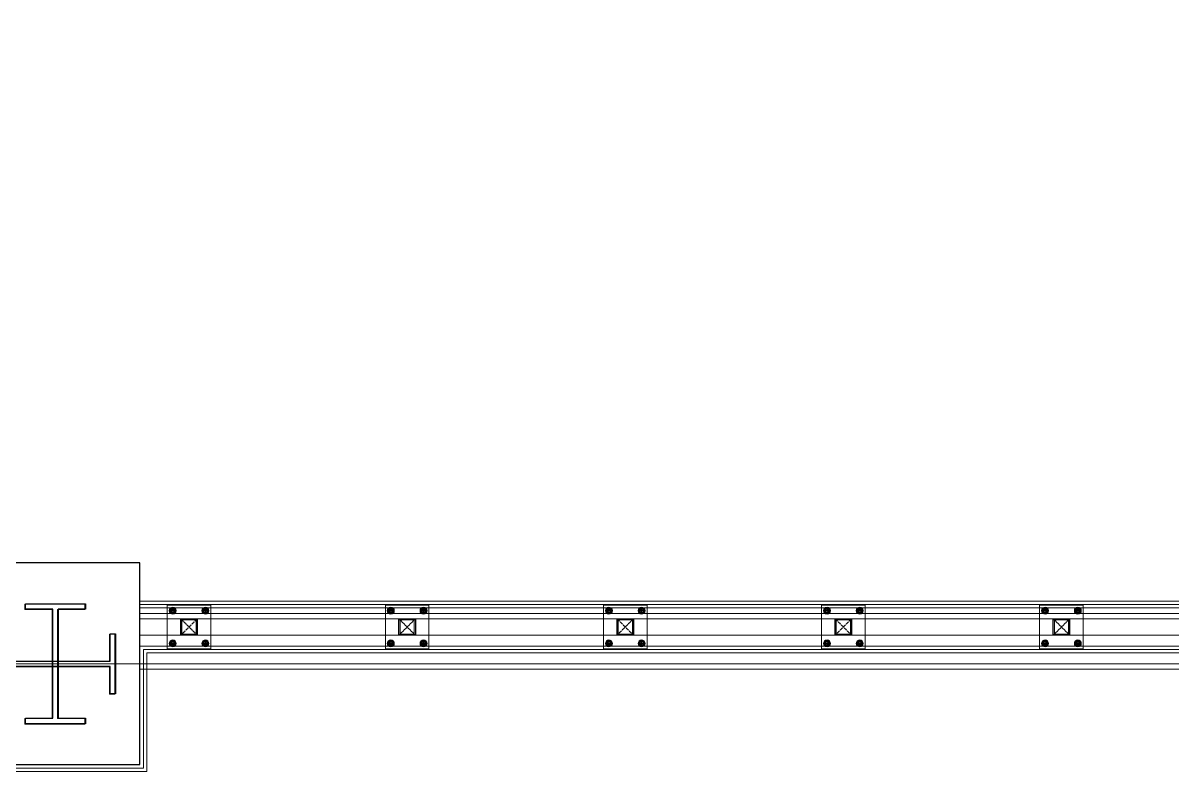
# Model space of a CAD drawing. Header units: centimetres. Extents: x 405464 to 563355, y 50011 to 66875.
# Drawn here: x 509626.3 to 510047.8, y 53877.5 to 54154.5 of the extents above; entities that cross this region are included whole.
import ezdxf

# ---------------------------------------------------------------- set-up
doc = ezdxf.new("R2010")
doc.units = ezdxf.units.CM
for name, pattern in [('CHAIN', [0.3543, 0.2362, -0.0295, 0.0591, -0.0295]), ('DASHDOT', [25.4, 12.7, -6.35, 0, -6.35]), ('M00$0$CENTER', [50.8, 31.75, -6.35, 6.35, -6.35])]:
    doc.linetypes.add(name, pattern=pattern)
doc.layers.get('0').update_dxf_attribs({"lineweight": 9})
doc.layers.add('-MH_Ad', color=1, linetype='Continuous', lineweight=9, true_color=0xff0000)
doc.layers.add('DV_alçıpanel_duvar_yeni', color=1, linetype='Continuous', lineweight=20, true_color=0xff0000)
for name, color, linetype, lineweight in [('0-KRCN-MİMARİ-220526', 8, 'Continuous', 9), ('A_Aks', 30, 'DASHDOT', 9), ('A_celik', 1, 'Continuous', 25), ('A_Duvar-alçiplak', 3, 'Continuous', 30), ('D_Alcipan_YL', 13, 'BATTING', 13), ('DV_akustik', 31, 'Continuous', 13), ('G_0.09', 254, 'Continuous', 9), ('G_0.13', 145, 'Continuous', 13), ('M00$0$A_Iskelet', 20, 'Continuous', 25), ('M00$0$D_Merkez', 51, 'M00$0$CENTER', 13), ('M00$0$D_Profil', 155, 'Continuous', 15), ('MH_Alan', 51, 'Continuous', 9)]:
    doc.layers.add(name, color=color, linetype=linetype, lineweight=lineweight)
doc.linetypes.add('BATTING', pattern='A,0.0001,-0.1,[134,ltypeshp.shx,S=0.1,R=0,X=-0.1,Y=0],-0.2,[134,ltypeshp.shx,S=0.1,R=180,X=0.1,Y=0],-0.1', length=0.4001)

# ---------------------------------------------------------------- blocks, each defined once
blk = doc.blocks.new('a_aks')
at = {"layer": 'A_Aks', "color": 8, "ltscale": 200}
for p, q in [((5280, 5308.05), (5280, -831.11)), ((5680, 5308.05), (5680, -831.11)), ((-743.44, 1657), (12633.63, 1657))]:
    blk.add_line(p, q, dxfattribs=at)
blk = doc.blocks.new('mimari_yeni_durum')
at = {"color": 8}
for p, q in [((5268.79, 1678.91), (5290.79, 1678.91)), ((5268.79, 1676.91), (5268.79, 1678.91)), ((5290.79, 1678.91), (5290.79, 1676.91)), ((5278.79, 1676.91), (5268.79, 1676.91)), ((5278.79, 1636.91), (5278.79, 1676.91)), ((5290.79, 1676.91), (5280.79, 1676.91)), ((5280.79, 1676.91), (5280.79, 1636.91)), ((5299.79, 1657.91), (5299.79, 1667.91)), ((5299.79, 1667.91), (5301.79, 1667.91)), ((5301.79, 1667.91), (5301.79, 1645.91)), ((5259.79, 1657.91), (5299.79, 1657.91)), ((5299.79, 1655.91), (5259.79, 1655.91)), ((5299.79, 1645.91), (5299.79, 1655.91)), ((5301.79, 1645.91), (5299.79, 1645.91)), ((5268.79, 1634.91), (5268.79, 1636.91)), ((5268.79, 1636.91), (5278.79, 1636.91)), ((5280.79, 1636.91), (5290.79, 1636.91)), ((5290.79, 1636.91), (5290.79, 1634.91)), ((5290.79, 1634.91), (5268.79, 1634.91))]:
    blk.add_line(p, q, dxfattribs=at)
at = {"layer": 'A_celik', "color": 8}
for points in [[(5269, 1679), (5291, 1679), (5291, 1677), (5281, 1677), (5281, 1637), (5291, 1637), (5291, 1635), (5269, 1635), (5269, 1637), (5279, 1637), (5279, 1677), (5269, 1677), (5269, 1679)], [(5258, 1646), (5258, 1668), (5260, 1668), (5260, 1658), (5300, 1658), (5300, 1668), (5302, 1668), (5302, 1646), (5300, 1646), (5300, 1656), (5260, 1656), (5260, 1646), (5258, 1646)]]:
    blk.add_lwpolyline(points, dxfattribs=at)
at = {"layer": 'A_Duvar-alçiplak', "color": 8}
blk.add_lwpolyline([(5199, 1620), (5311, 1620), (5311, 1694), (5199, 1694)], close=True, dxfattribs=at)
at = {"layer": 'A_Aks', "color": 8}
blk.add_blockref('a_aks', (0, 0), dxfattribs=at)
blk = doc.blocks.new('A$C17b1b0ad')
at = {"layer": 'MH_Alan', "color": 8}
blk.add_lwpolyline([(4819, 88), (4819, 1661.5), (5199, 1661.5), (5199, 1620), (5311, 1620), (5311, 1655), (6452.5, 1655), (6452.5, 1620), (6507.5, 1620), (6507.5, 1661), (7013, 1661), (7013, 88)], dxfattribs=at)
blk = doc.blocks.new('*U114')
at = {"ltscale": 40}
blk.add_lwpolyline([(0, 0), (0, 6), (6, 6), (6, 0)], close=True, dxfattribs=at)
at = {"layer": 'M00$0$D_Merkez', "ltscale": 0.015}
for points in [[(0, 0), (6, 6)], [(0, 6), (6, 0)]]:
    blk.add_lwpolyline(points, dxfattribs=at)
at = {"layer": 'M00$0$D_Profil', "ltscale": 40}
blk.add_lwpolyline([(0.4, 0.4), (0.4, 5.6), (5.6, 5.6), (5.6, 0.4)], close=True, dxfattribs=at)
blk = doc.blocks.new('duvarlar')
at = {"color": 8}
for points in [[(5321, 1662.5), (5337, 1662.5), (5337, 1678.5), (5321, 1678.5)], [(5401, 1662.5), (5417, 1662.5), (5417, 1678.5), (5401, 1678.5)], [(5481, 1662.5), (5497, 1662.5), (5497, 1678.5), (5481, 1678.5)], [(5561, 1662.5), (5577, 1662.5), (5577, 1678.5), (5561, 1678.5)], [(5641, 1662.5), (5657, 1662.5), (5657, 1678.5), (5641, 1678.5)]]:
    blk.add_lwpolyline(points, close=True, dxfattribs=at)
at = {"layer": 'D_Alcipan_YL', "color": 8, "linetype": 'BATTING', "ltscale": 4}
blk.add_line((5955, 1675.5), (5311, 1675.5), dxfattribs=at)
at = {"layer": 'DV_akustik', "color": 8}
for p, q in [((5311, 1620), (5311, 1663.5)), ((5311, 1663.5), (5955, 1663.5)), ((5313.5, 1617.5), (5313.5, 1661)), ((5313.5, 1661), (5955, 1661)), ((5199, 1620), (5311, 1620)), ((5196.5, 1617.5), (5313.5, 1617.5))]:
    blk.add_line(p, q, dxfattribs=at)
at = {"layer": 'DV_akustik', "color": 8, "linetype": 'BATTING', "ltscale": 2.5}
for p, q in [((5312.25, 1618.75), (5312.25, 1662.25)), ((5312.25, 1662.25), (5955, 1662.25)), ((5197.75, 1618.75), (5312.25, 1618.75))]:
    blk.add_line(p, q, dxfattribs=at)
at = {"layer": 'DV_alçıpanel_duvar_yeni', "color": 8}
for p, q in [((5955, 1680), (5311, 1680)), ((5311, 1678.75), (5955, 1678.75)), ((5955, 1677.5), (5311, 1677.5))]:
    blk.add_line(p, q, dxfattribs=at)
at = {"layer": 'G_0.09', "color": 8}
for p, q in [((5321.83, 1676.5), (5322.41, 1677.51)), ((5322.41, 1677.51), (5323.59, 1677.51)), ((5323.59, 1677.51), (5324.17, 1676.5)), ((5334.41, 1677.51), (5333.83, 1676.5)), ((5335.59, 1677.51), (5334.41, 1677.51)), ((5336.17, 1676.5), (5335.59, 1677.51)), ((5401.83, 1676.5), (5402.41, 1677.51)), ((5402.41, 1677.51), (5403.59, 1677.51)), ((5403.59, 1677.51), (5404.17, 1676.5)), ((5414.41, 1677.51), (5413.83, 1676.5)), ((5415.59, 1677.51), (5414.41, 1677.51)), ((5416.17, 1676.5), (5415.59, 1677.51)), ((5481.83, 1676.5), (5482.41, 1677.51)), ((5482.41, 1677.51), (5483.59, 1677.51)), ((5483.59, 1677.51), (5484.17, 1676.5)), ((5494.41, 1677.51), (5493.83, 1676.5)), ((5495.59, 1677.51), (5494.41, 1677.51)), ((5496.17, 1676.5), (5495.59, 1677.51)), ((5561.83, 1676.5), (5562.41, 1677.51)), ((5562.41, 1677.51), (5563.59, 1677.51)), ((5563.59, 1677.51), (5564.17, 1676.5)), ((5574.41, 1677.51), (5573.83, 1676.5)), ((5575.59, 1677.51), (5574.41, 1677.51)), ((5576.17, 1676.5), (5575.59, 1677.51)), ((5641.83, 1676.5), (5642.41, 1677.51)), ((5642.41, 1677.51), (5643.59, 1677.51)), ((5643.59, 1677.51), (5644.17, 1676.5)), ((5654.41, 1677.51), (5653.83, 1676.5)), ((5655.59, 1677.51), (5654.41, 1677.51)), ((5656.17, 1676.5), (5655.59, 1677.51)), ((5322.41, 1675.49), (5321.83, 1676.5)), ((5323.59, 1675.49), (5322.41, 1675.49)), ((5324.17, 1676.5), (5323.59, 1675.49)), ((5333.83, 1676.5), (5334.41, 1675.49)), ((5334.41, 1675.49), (5335.59, 1675.49)), ((5335.59, 1675.49), (5336.17, 1676.5)), ((5402.41, 1675.49), (5401.83, 1676.5)), ((5403.59, 1675.49), (5402.41, 1675.49)), ((5404.17, 1676.5), (5403.59, 1675.49)), ((5413.83, 1676.5), (5414.41, 1675.49)), ((5414.41, 1675.49), (5415.59, 1675.49)), ((5415.59, 1675.49), (5416.17, 1676.5)), ((5482.41, 1675.49), (5481.83, 1676.5)), ((5483.59, 1675.49), (5482.41, 1675.49)), ((5484.17, 1676.5), (5483.59, 1675.49)), ((5493.83, 1676.5), (5494.41, 1675.49)), ((5494.41, 1675.49), (5495.59, 1675.49)), ((5495.59, 1675.49), (5496.17, 1676.5)), ((5562.41, 1675.49), (5561.83, 1676.5)), ((5563.59, 1675.49), (5562.41, 1675.49)), ((5564.17, 1676.5), (5563.59, 1675.49)), ((5573.83, 1676.5), (5574.41, 1675.49)), ((5574.41, 1675.49), (5575.59, 1675.49)), ((5575.59, 1675.49), (5576.17, 1676.5)), ((5642.41, 1675.49), (5641.83, 1676.5)), ((5643.59, 1675.49), (5642.41, 1675.49)), ((5644.17, 1676.5), (5643.59, 1675.49)), ((5653.83, 1676.5), (5654.41, 1675.49)), ((5654.41, 1675.49), (5655.59, 1675.49)), ((5655.59, 1675.49), (5656.17, 1676.5)), ((5322.41, 1665.51), (5321.83, 1664.5)), ((5323.59, 1665.51), (5322.41, 1665.51)), ((5324.17, 1664.5), (5323.59, 1665.51)), ((5333.83, 1664.5), (5334.41, 1665.51)), ((5334.41, 1665.51), (5335.59, 1665.51)), ((5335.59, 1665.51), (5336.17, 1664.5)), ((5402.41, 1665.51), (5401.83, 1664.5)), ((5403.59, 1665.51), (5402.41, 1665.51)), ((5404.17, 1664.5), (5403.59, 1665.51)), ((5413.83, 1664.5), (5414.41, 1665.51)), ((5414.41, 1665.51), (5415.59, 1665.51)), ((5415.59, 1665.51), (5416.17, 1664.5)), ((5482.41, 1665.51), (5481.83, 1664.5)), ((5483.59, 1665.51), (5482.41, 1665.51)), ((5484.17, 1664.5), (5483.59, 1665.51)), ((5493.83, 1664.5), (5494.41, 1665.51)), ((5494.41, 1665.51), (5495.59, 1665.51)), ((5495.59, 1665.51), (5496.17, 1664.5)), ((5562.41, 1665.51), (5561.83, 1664.5)), ((5563.59, 1665.51), (5562.41, 1665.51)), ((5564.17, 1664.5), (5563.59, 1665.51)), ((5573.83, 1664.5), (5574.41, 1665.51)), ((5574.41, 1665.51), (5575.59, 1665.51)), ((5575.59, 1665.51), (5576.17, 1664.5)), ((5642.41, 1665.51), (5641.83, 1664.5)), ((5643.59, 1665.51), (5642.41, 1665.51)), ((5644.17, 1664.5), (5643.59, 1665.51)), ((5653.83, 1664.5), (5654.41, 1665.51)), ((5654.41, 1665.51), (5655.59, 1665.51)), ((5655.59, 1665.51), (5656.17, 1664.5)), ((5321.83, 1664.5), (5322.41, 1663.49)), ((5322.41, 1663.49), (5323.59, 1663.49)), ((5323.59, 1663.49), (5324.17, 1664.5)), ((5334.41, 1663.49), (5333.83, 1664.5)), ((5335.59, 1663.49), (5334.41, 1663.49)), ((5336.17, 1664.5), (5335.59, 1663.49)), ((5401.83, 1664.5), (5402.41, 1663.49)), ((5402.41, 1663.49), (5403.59, 1663.49)), ((5403.59, 1663.49), (5404.17, 1664.5)), ((5414.41, 1663.49), (5413.83, 1664.5)), ((5415.59, 1663.49), (5414.41, 1663.49)), ((5416.17, 1664.5), (5415.59, 1663.49)), ((5481.83, 1664.5), (5482.41, 1663.49)), ((5482.41, 1663.49), (5483.59, 1663.49)), ((5483.59, 1663.49), (5484.17, 1664.5)), ((5494.41, 1663.49), (5493.83, 1664.5)), ((5495.59, 1663.49), (5494.41, 1663.49)), ((5496.17, 1664.5), (5495.59, 1663.49)), ((5561.83, 1664.5), (5562.41, 1663.49)), ((5562.41, 1663.49), (5563.59, 1663.49)), ((5563.59, 1663.49), (5564.17, 1664.5)), ((5574.41, 1663.49), (5573.83, 1664.5)), ((5575.59, 1663.49), (5574.41, 1663.49)), ((5576.17, 1664.5), (5575.59, 1663.49)), ((5641.83, 1664.5), (5642.41, 1663.49)), ((5642.41, 1663.49), (5643.59, 1663.49)), ((5643.59, 1663.49), (5644.17, 1664.5)), ((5654.41, 1663.49), (5653.83, 1664.5)), ((5655.59, 1663.49), (5654.41, 1663.49)), ((5656.17, 1664.5), (5655.59, 1663.49))]:
    blk.add_line(p, q, dxfattribs=at)
at = {"layer": 'G_0.09', "color": 8, "linetype": 'CHAIN', "ltscale": 3}
for p, q in [((5323, 1677.51), (5323, 1675.49)), ((5335, 1677.51), (5335, 1675.49)), ((5403, 1677.51), (5403, 1675.49)), ((5415, 1677.51), (5415, 1675.49)), ((5483, 1677.51), (5483, 1675.49)), ((5495, 1677.51), (5495, 1675.49)), ((5563, 1677.51), (5563, 1675.49)), ((5575, 1677.51), (5575, 1675.49)), ((5643, 1677.51), (5643, 1675.49)), ((5655, 1677.51), (5655, 1675.49)), ((5324.17, 1676.5), (5321.83, 1676.5)), ((5333.83, 1676.5), (5336.17, 1676.5)), ((5404.17, 1676.5), (5401.83, 1676.5)), ((5413.83, 1676.5), (5416.17, 1676.5)), ((5484.17, 1676.5), (5481.83, 1676.5)), ((5493.83, 1676.5), (5496.17, 1676.5)), ((5564.17, 1676.5), (5561.83, 1676.5)), ((5573.83, 1676.5), (5576.17, 1676.5)), ((5644.17, 1676.5), (5641.83, 1676.5)), ((5653.83, 1676.5), (5656.17, 1676.5)), ((5323, 1663.49), (5323, 1665.51)), ((5335, 1663.49), (5335, 1665.51)), ((5403, 1663.49), (5403, 1665.51)), ((5415, 1663.49), (5415, 1665.51)), ((5483, 1663.49), (5483, 1665.51)), ((5495, 1663.49), (5495, 1665.51)), ((5563, 1663.49), (5563, 1665.51)), ((5575, 1663.49), (5575, 1665.51)), ((5643, 1663.49), (5643, 1665.51)), ((5655, 1663.49), (5655, 1665.51)), ((5324.17, 1664.5), (5321.83, 1664.5)), ((5333.83, 1664.5), (5336.17, 1664.5)), ((5404.17, 1664.5), (5401.83, 1664.5)), ((5413.83, 1664.5), (5416.17, 1664.5)), ((5484.17, 1664.5), (5481.83, 1664.5)), ((5493.83, 1664.5), (5496.17, 1664.5)), ((5564.17, 1664.5), (5561.83, 1664.5)), ((5573.83, 1664.5), (5576.17, 1664.5)), ((5644.17, 1664.5), (5641.83, 1664.5)), ((5653.83, 1664.5), (5656.17, 1664.5))]:
    blk.add_line(p, q, dxfattribs=at)
at = {"layer": 'G_0.09', "color": 8}
for centre, radius in [((5323, 1676.5), 1.28), ((5335, 1676.5), 1.28), ((5403, 1676.5), 1.28), ((5415, 1676.5), 1.28), ((5483, 1676.5), 1.28), ((5495, 1676.5), 1.28), ((5563, 1676.5), 1.28), ((5575, 1676.5), 1.28), ((5643, 1676.5), 1.28), ((5655, 1676.5), 1.28), ((5323, 1676.5), 0.917), ((5323, 1676.5), 0.9), ((5323, 1676.5), 0.693), ((5323, 1676.5), 0.64), ((5323, 1676.5), 0.539), ((5335, 1676.5), 0.917), ((5335, 1676.5), 0.9), ((5335, 1676.5), 0.693), ((5335, 1676.5), 0.64), ((5335, 1676.5), 0.539), ((5403, 1676.5), 0.917), ((5403, 1676.5), 0.9), ((5403, 1676.5), 0.693), ((5403, 1676.5), 0.64), ((5403, 1676.5), 0.539), ((5415, 1676.5), 0.917), ((5415, 1676.5), 0.9), ((5415, 1676.5), 0.693), ((5415, 1676.5), 0.64), ((5415, 1676.5), 0.539), ((5483, 1676.5), 0.917), ((5483, 1676.5), 0.9), ((5483, 1676.5), 0.693), ((5483, 1676.5), 0.64), ((5483, 1676.5), 0.539), ((5495, 1676.5), 0.917), ((5495, 1676.5), 0.9), ((5495, 1676.5), 0.693), ((5495, 1676.5), 0.64), ((5495, 1676.5), 0.539), ((5563, 1676.5), 0.917), ((5563, 1676.5), 0.9), ((5563, 1676.5), 0.693), ((5563, 1676.5), 0.64), ((5563, 1676.5), 0.539), ((5575, 1676.5), 0.917), ((5575, 1676.5), 0.9), ((5575, 1676.5), 0.693), ((5575, 1676.5), 0.64), ((5575, 1676.5), 0.539), ((5643, 1676.5), 0.917), ((5643, 1676.5), 0.9), ((5643, 1676.5), 0.693), ((5643, 1676.5), 0.64), ((5643, 1676.5), 0.539), ((5655, 1676.5), 0.917), ((5655, 1676.5), 0.9), ((5655, 1676.5), 0.693), ((5655, 1676.5), 0.64), ((5655, 1676.5), 0.539), ((5323, 1664.5), 1.28), ((5323, 1664.5), 0.917), ((5323, 1664.5), 0.9), ((5323, 1664.5), 0.693), ((5323, 1664.5), 0.64), ((5323, 1664.5), 0.539), ((5335, 1664.5), 1.28), ((5335, 1664.5), 0.917), ((5335, 1664.5), 0.9), ((5335, 1664.5), 0.693), ((5335, 1664.5), 0.64), ((5335, 1664.5), 0.539), ((5403, 1664.5), 1.28), ((5403, 1664.5), 0.917), ((5403, 1664.5), 0.9), ((5403, 1664.5), 0.693), ((5403, 1664.5), 0.64), ((5403, 1664.5), 0.539), ((5415, 1664.5), 1.28), ((5415, 1664.5), 0.917), ((5415, 1664.5), 0.9), ((5415, 1664.5), 0.693), ((5415, 1664.5), 0.64), ((5415, 1664.5), 0.539), ((5483, 1664.5), 1.28), ((5483, 1664.5), 0.917), ((5483, 1664.5), 0.9), ((5483, 1664.5), 0.693), ((5483, 1664.5), 0.64), ((5483, 1664.5), 0.539), ((5495, 1664.5), 1.28), ((5495, 1664.5), 0.917), ((5495, 1664.5), 0.9), ((5495, 1664.5), 0.693), ((5495, 1664.5), 0.64), ((5495, 1664.5), 0.539), ((5563, 1664.5), 1.28), ((5563, 1664.5), 0.917), ((5563, 1664.5), 0.9), ((5563, 1664.5), 0.693), ((5563, 1664.5), 0.64), ((5563, 1664.5), 0.539), ((5575, 1664.5), 1.28), ((5575, 1664.5), 0.917), ((5575, 1664.5), 0.9), ((5575, 1664.5), 0.693), ((5575, 1664.5), 0.64), ((5575, 1664.5), 0.539), ((5643, 1664.5), 1.28), ((5643, 1664.5), 0.917), ((5643, 1664.5), 0.9), ((5643, 1664.5), 0.693), ((5643, 1664.5), 0.64), ((5643, 1664.5), 0.539), ((5655, 1664.5), 1.28), ((5655, 1664.5), 0.917), ((5655, 1664.5), 0.9), ((5655, 1664.5), 0.693), ((5655, 1664.5), 0.64), ((5655, 1664.5), 0.539)]:
    blk.add_circle(centre, radius, dxfattribs=at)
at = {"layer": 'G_0.09', "color": 8, "linetype": 'Continuous'}
for centre, start, end in [((5323, 1676.5), 72, 252), ((5323, 1676.5), 72, 252), ((5323, 1676.5), 252, 72), ((5323, 1676.5), 252, 72), ((5335, 1676.5), 108, 288), ((5335, 1676.5), 108, 288), ((5335, 1676.5), 288, 108), ((5335, 1676.5), 288, 108), ((5403, 1676.5), 72, 252), ((5403, 1676.5), 72, 252), ((5403, 1676.5), 252, 72), ((5403, 1676.5), 252, 72), ((5415, 1676.5), 108, 288), ((5415, 1676.5), 108, 288), ((5415, 1676.5), 288, 108), ((5415, 1676.5), 288, 108), ((5483, 1676.5), 72, 252), ((5483, 1676.5), 72, 252), ((5483, 1676.5), 252, 72), ((5483, 1676.5), 252, 72), ((5495, 1676.5), 108, 288), ((5495, 1676.5), 108, 288), ((5495, 1676.5), 288, 108), ((5495, 1676.5), 288, 108), ((5563, 1676.5), 72, 252), ((5563, 1676.5), 72, 252), ((5563, 1676.5), 252, 72), ((5563, 1676.5), 252, 72), ((5575, 1676.5), 108, 288), ((5575, 1676.5), 108, 288), ((5575, 1676.5), 288, 108), ((5575, 1676.5), 288, 108), ((5643, 1676.5), 72, 252), ((5643, 1676.5), 72, 252), ((5643, 1676.5), 252, 72), ((5643, 1676.5), 252, 72), ((5655, 1676.5), 108, 288), ((5655, 1676.5), 108, 288), ((5655, 1676.5), 288, 108), ((5655, 1676.5), 288, 108), ((5323, 1664.5), 108, 288), ((5323, 1664.5), 108, 288), ((5323, 1664.5), 288, 108), ((5323, 1664.5), 288, 108), ((5335, 1664.5), 72, 252), ((5335, 1664.5), 72, 252), ((5335, 1664.5), 252, 72), ((5335, 1664.5), 252, 72), ((5403, 1664.5), 108, 288), ((5403, 1664.5), 108, 288), ((5403, 1664.5), 288, 108), ((5403, 1664.5), 288, 108), ((5415, 1664.5), 72, 252), ((5415, 1664.5), 72, 252), ((5415, 1664.5), 252, 72), ((5415, 1664.5), 252, 72), ((5483, 1664.5), 108, 288), ((5483, 1664.5), 108, 288), ((5483, 1664.5), 288, 108), ((5483, 1664.5), 288, 108), ((5495, 1664.5), 72, 252), ((5495, 1664.5), 72, 252), ((5495, 1664.5), 252, 72), ((5495, 1664.5), 252, 72), ((5563, 1664.5), 108, 288), ((5563, 1664.5), 108, 288), ((5563, 1664.5), 288, 108), ((5563, 1664.5), 288, 108), ((5575, 1664.5), 72, 252), ((5575, 1664.5), 72, 252), ((5575, 1664.5), 252, 72), ((5575, 1664.5), 252, 72), ((5643, 1664.5), 108, 288), ((5643, 1664.5), 108, 288), ((5643, 1664.5), 288, 108), ((5643, 1664.5), 288, 108), ((5655, 1664.5), 72, 252), ((5655, 1664.5), 72, 252), ((5655, 1664.5), 252, 72), ((5655, 1664.5), 252, 72)]:
    blk.add_arc(centre, 0.72, start, end, dxfattribs=at)
at = {"layer": 'G_0.09', "color": 8}
for centre, start, end in [((5323, 1676.5), 100, 10), ((5335, 1676.5), 170, 80), ((5403, 1676.5), 100, 10), ((5415, 1676.5), 170, 80), ((5483, 1676.5), 100, 10), ((5495, 1676.5), 170, 80), ((5563, 1676.5), 100, 10), ((5575, 1676.5), 170, 80), ((5643, 1676.5), 100, 10), ((5655, 1676.5), 170, 80), ((5323, 1664.5), 350, 260), ((5335, 1664.5), 280, 190), ((5403, 1664.5), 350, 260), ((5415, 1664.5), 280, 190), ((5483, 1664.5), 350, 260), ((5495, 1664.5), 280, 190), ((5563, 1664.5), 350, 260), ((5575, 1664.5), 280, 190), ((5643, 1664.5), 350, 260), ((5655, 1664.5), 280, 190)]:
    blk.add_arc(centre, 0.64, start, end, dxfattribs=at)
at = {"layer": 'G_0.13', "color": 8}
for p, q in [((5955, 1677.5), (5311, 1677.5)), ((6452.5, 1673.5), (5311, 1673.5)), ((5955, 1667.5), (5311, 1667.5)), ((5955, 1663.5), (5311, 1663.5))]:
    blk.add_line(p, q, dxfattribs=at)
at = {"layer": 'M00$0$A_Iskelet', "color": 8, "rotation": 270}
for p in [(5326, 1673.5), (5406, 1673.5), (5486, 1673.5), (5566, 1673.5), (5646, 1673.5)]:
    blk.add_blockref('*U114', p, dxfattribs=at)
blk = doc.blocks.new('A$C9e52caec')
at = {"layer": '-MH_Ad', "color": 8}
blk.add_blockref('A$C17b1b0ad', (0, 0), dxfattribs=at)
at = {"color": 8}
blk.add_blockref('mimari_yeni_durum', (0, 0), dxfattribs=at)
blk.add_blockref('duvarlar', (0, 0))

msp = doc.modelspace()

# ---------------------------------------------------------------- block references
at = {"layer": '0-KRCN-MİMARİ-220526', "rotation": 359.999999999997}
msp.add_blockref('A$C9e52caec', (504358.27, 52262.37, 74), dxfattribs=at)

doc.saveas('drawing.dxf')
